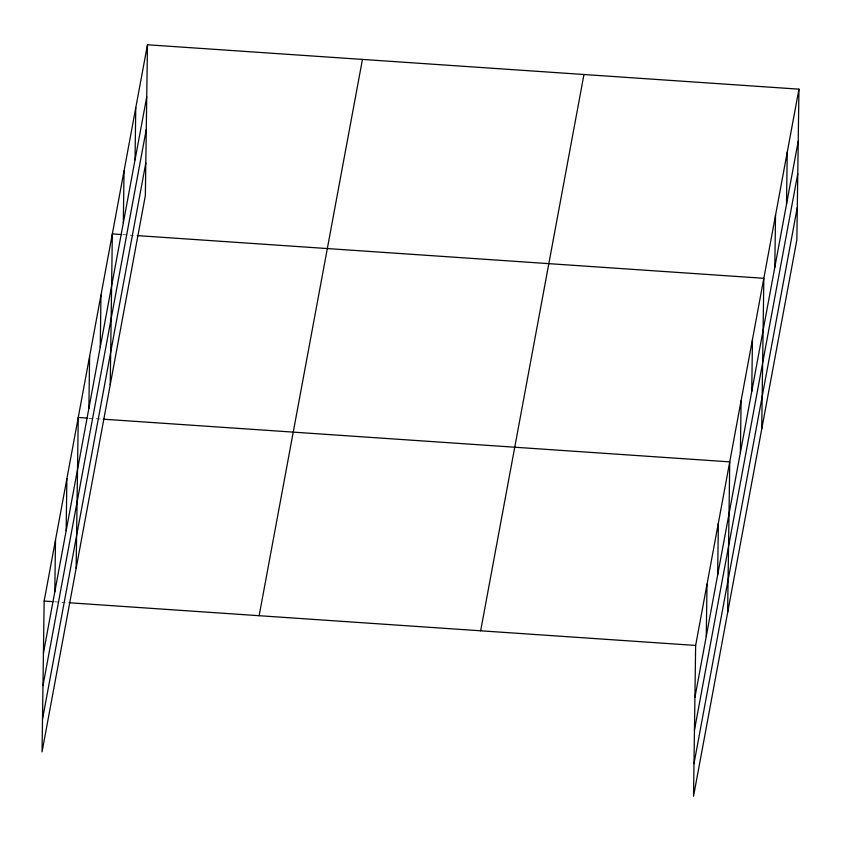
<?xml version="1.0" encoding="UTF-8"?>
<svg xmlns="http://www.w3.org/2000/svg" width="841" height="841" viewBox="0 0 841 841"><rect width="100%" height="100%" fill="white"/><g stroke="black" fill="none" stroke-linecap="round" stroke-linejoin="round"><path stroke-width="0.63" stroke-dasharray="4.21 3.15" d="M122.828 234.618L133.32 235.333M88.736 418.198L101.845 419.091M54.644 601.767L65.125 602.482"/><path stroke-width="1.26" d="M147.469 44.773L44.153 601.052L42.05 751.843L145.356 195.554L147.469 44.773L798.95 89.157L796.847 239.948L693.531 796.227L695.644 645.446L798.95 89.157M54.791 591.896L55.517 539.859M66.155 530.703L66.881 478.676M76.142 568.264L78.245 417.483L87.422 418.103M88.883 408.327L89.609 356.29M100.247 347.133L100.973 295.096M110.234 384.694L112.337 233.903L121.514 234.534M123.322 222.897L124.047 170.86M135.033 159.853L135.758 107.816M706.272 636.29L707.008 584.253M717.646 575.097L718.372 523.06M727.623 612.658L729.736 461.867L103.159 419.175M740.374 452.71L741.1 400.684M751.738 391.517L752.464 339.491M761.715 429.078L763.828 278.297L137.251 235.606M774.803 267.28L775.528 215.254M786.514 204.237L787.239 152.21M43.427 653.089L146.744 96.799M42.975 685.678L146.281 129.388M42.502 719.255L145.819 162.965M259.144 615.707L362.46 59.417M480.653 630.792L583.959 74.513M694.908 697.483L798.225 141.193M694.456 730.072L797.773 173.782M693.993 763.639L797.3 207.359M44.153 601.052L53.33 601.683M69.067 602.755L695.644 645.446"/></g></svg>
